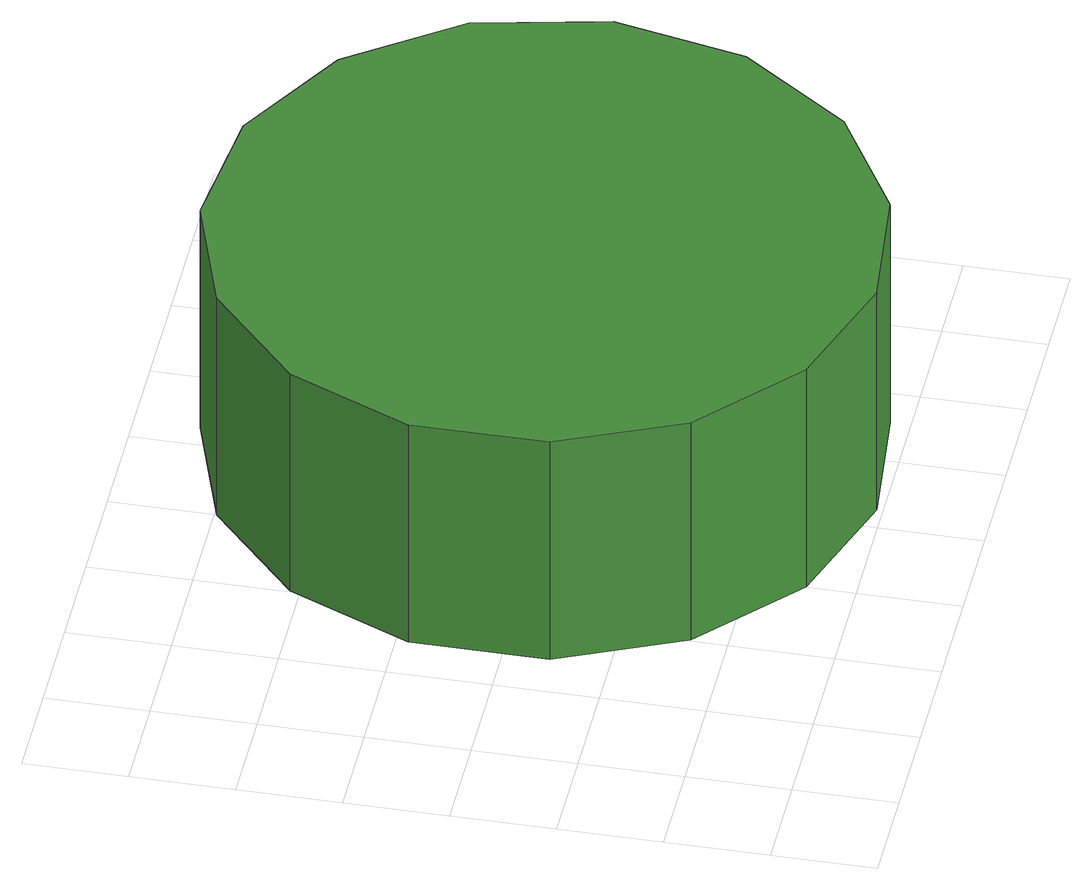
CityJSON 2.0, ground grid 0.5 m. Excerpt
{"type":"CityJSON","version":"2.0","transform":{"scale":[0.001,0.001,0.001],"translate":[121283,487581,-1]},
"CityObjects":{
"tree1":{"type":"SolitaryVegetationObject","attributes":{"function":"something"},"geometry":[{"type":"MultiSurface","lod":"1","boundaries":[[[0,1,2,3,4,5,6,7,8,9,10,11,12,13,14]],[[15,16,17,18,19,20,21,22,23,24,25,26,27,28,29]],[[0,29,28,1]],[[1,28,27,2]],[[2,27,26,3]],[[3,26,25,4]],[[4,25,24,5]],[[5,24,23,6]],[[6,23,22,7]],[[7,22,21,8]],[[8,21,20,9]],[[9,20,19,10]],[[10,19,18,11]],[[11,18,17,12]],[[12,17,16,13]],[[13,16,15,14]],[[14,15,29,0]]]}]}
},
"vertices":[
[3890,1612,1881],[3752,2259,1881],[3363,2794,1881],[2791,3124,1881],[2133,3193,1881],[1504,2989,1881],[1013,2547,1881],[744,1943,1881],[744,1281,1881],[1013,677,1881],[1504,235,1881],[2133,30,1881],[2791,99,1881],[3363,430,1881],[3752,965,1881],[3752,965,623],[3363,430,623],[2791,99,623],[2133,30,623],[1504,235,623],[1013,677,623],[744,1281,623],[744,1943,623],[1013,2547,623],[1504,2989,623],[2133,3193,623],[2791,3124,623],[3363,2794,623],[3752,2259,623],[3890,1612,623]
]}
